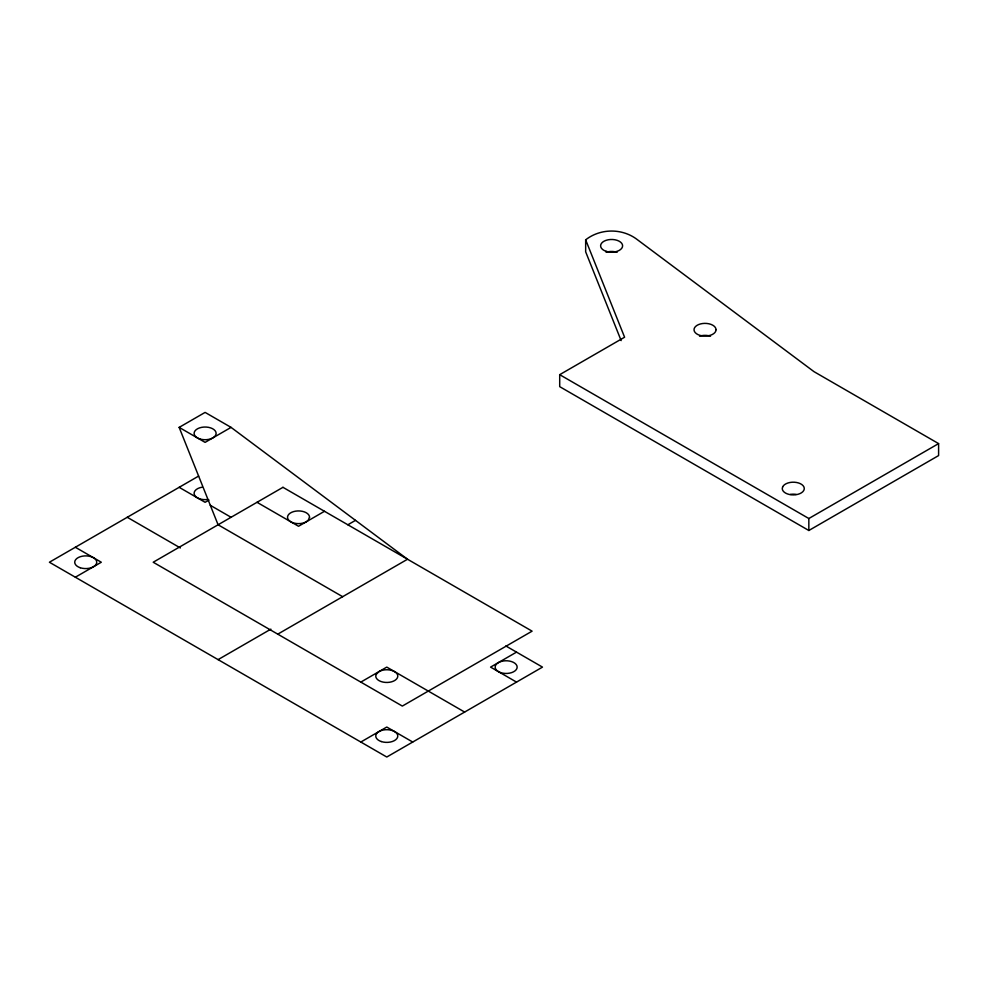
<?xml version="1.0" encoding="UTF-8"?>
<svg xmlns="http://www.w3.org/2000/svg" width="988" height="988" viewBox="0 0 988 988"><rect width="100%" height="100%" fill="white"/><g stroke="black" fill="none" stroke-linecap="round" stroke-linejoin="round"><path stroke-width="1.48" d="M342.651 596.69L218.089 524.776L179.161 427.384L205.109 412.404L231.069 427.384L407.538 559.233L277.776 634.148M231.069 427.384L205.109 442.365L179.161 427.384M198.625 476.08L49.4 562.234L386.777 757.018L542.486 667.11L505.856 645.967M75.347 577.214L101.307 562.234L75.347 547.253M208.999 500.052L205.109 502.299L179.161 487.319M559.702 374.674L624.589 337.217L585.662 239.825C600.556 228.129 622.662 228.129 637.556 239.825L814.026 371.673L938.6 443.6L938.6 455.579L808.839 530.494L559.702 386.654L559.702 374.674L808.839 518.515L938.6 443.6M324.484 511.29L298.537 526.271L257.016 502.299M347.85 524.776L355.495 520.355M218.089 659.626L270.873 629.146M360.818 682.103L386.777 667.11L464.632 712.064M360.818 742.037L386.777 727.045L412.725 742.037M516.526 652.129L490.579 667.11L516.526 682.103M210.296 505.3L231.069 517.28M127.254 517.28L180.384 547.957M621.143 340.613L585.662 251.817L585.662 239.825M808.839 518.515L808.839 530.494M606.101 252.298A11.016 6.36 0 0 1 617.117 252.298M699.529 336.204A11.016 6.36 0 0 1 710.545 336.204M790.425 494.395A11.016 6.36 0 0 1 796.118 494.395M207.962 499.446A11.016 6.36 0 0 1 194.475 494.951A11.016 6.36 0 0 1 202.256 487.17M309.553 517.28L308.071 520.466L306.317 521.775A11.016 6.36 0 0 1 289.002 520.466A11.016 6.36 0 0 1 295.684 511.142A11.016 6.36 0 0 1 309.553 517.28M376.144 674.458L375.761 676.101A11.016 6.36 0 0 0 389.618 682.251A11.016 6.36 0 0 0 396.312 672.927A11.016 6.36 0 0 0 378.984 671.605L376.144 674.458M716.041 329.72L715.67 331.363A11.016 6.36 0 0 1 697.96 334.599A11.016 6.36 0 0 1 700.381 323.965A11.016 6.36 0 0 1 716.041 329.72M782.632 486.899L782.261 488.541A11.016 6.36 0 0 0 797.921 494.309A11.016 6.36 0 0 0 800.342 483.675A11.016 6.36 0 0 0 782.632 486.899M282.963 487.319L153.202 562.234L402.338 706.074L532.1 631.159L282.963 487.319M199.601 438.882A11.016 6.36 0 0 0 216.125 433.374A11.016 6.36 0 0 0 199.601 427.878A11.016 6.36 0 0 0 199.601 438.882M606.101 251.323A11.016 6.36 0 0 0 622.613 245.814A11.016 6.36 0 0 0 606.101 240.319A11.016 6.36 0 0 0 606.101 251.323M80.226 567.742A11.016 6.36 0 0 0 96.738 562.234A11.016 6.36 0 0 0 80.226 556.726A11.016 6.36 0 0 0 80.226 567.742M381.269 741.543A11.016 6.36 0 0 0 397.781 736.035A11.016 6.36 0 0 0 381.269 730.527A11.016 6.36 0 0 0 381.269 741.543M500.644 672.618A11.016 6.36 0 0 0 517.156 667.11A11.016 6.36 0 0 0 500.644 661.614A11.016 6.36 0 0 0 500.644 672.618"/></g></svg>
